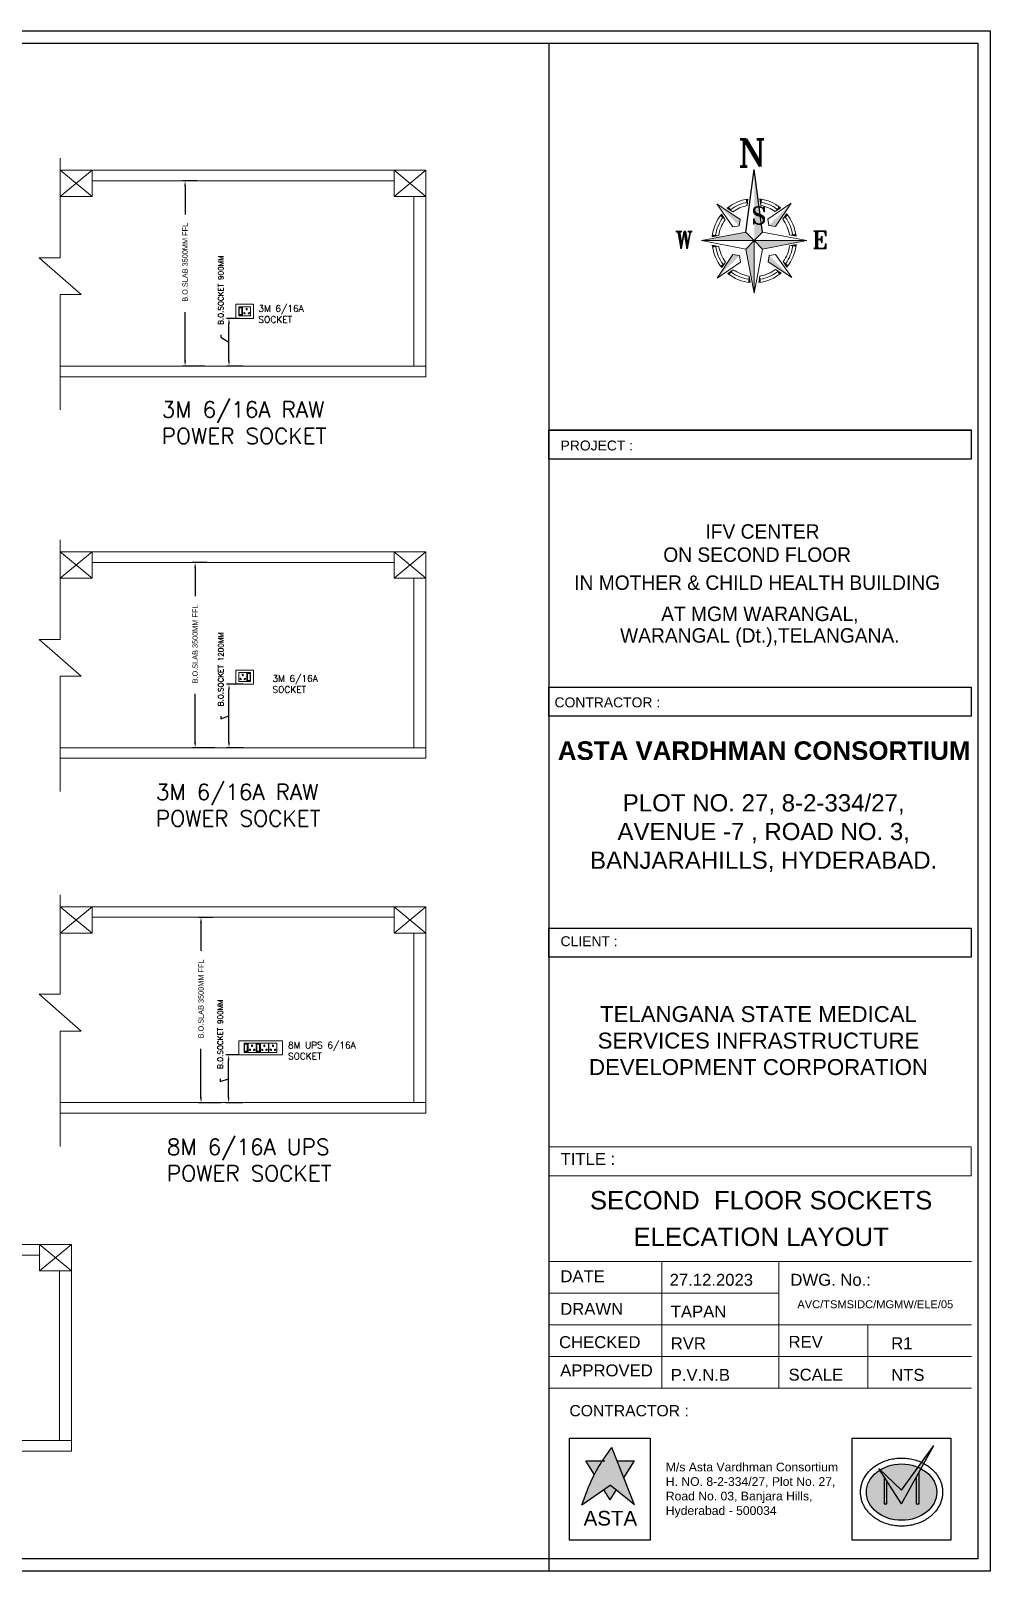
# Model space of a CAD drawing. Extents: x 2982526 to 3410143, y -1442121 to -1332990.
# Drawn here: x 3128863 to 3146987, y -1435153 to -1406065 of the extents above; entities that cross this region are included whole.
import ezdxf
from ezdxf.enums import TextEntityAlignment as Align

# ---------------------------------------------------------------- set-up
doc = ezdxf.new("R2010")
doc.units = 0
doc.header["$MEASUREMENT"] = 0
doc.linetypes.add('1', pattern=[0, 0, 0])
doc.layers.get('0').update_dxf_attribs({"color": 6, "linetype": '1'})
for name, color, linetype, lineweight in [('DIM', 7, 'Continuous', 0), ('ELE-1 NO 6-16A RAW POWER SOCKET', 1, 'Continuous', 0), ('ELE-8M 6-16A UPS SOCKET', 223, 'Continuous', 0), ('ELE. 2N0S OF 6-16 UPS SOCKETS', 191, 'Continuous', 0), ('MEP_HVAC_RA_DUCT', 1, 'Continuous', 0)]:
    doc.layers.add(name, color=color, linetype=linetype, lineweight=lineweight)
for name, color, linetype in [('LOGO', 250, '1'), ('TEXT', 5, '1'), ('TITLE', 7, 'Continuous'), ('walls', 1, 'Continuous')]:
    doc.layers.add(name, color=color, linetype=linetype)
doc.styles.add('ARIAL', font='arial.ttf')
doc.styles.add('Century', font='GOTHIC.TTF')
doc.styles.add('RT', font='romant.shx')
doc.dimstyles.new('AR-BRICK WORK', dxfattribs={"dimscale": 100, "dimtxt": 1, "dimasz": 1, "dimexe": 0.5, "dimexo": 0, "dimgap": 0.25, "dimtad": 0, "dimdec": 0, "dimzin": 1, "dimdsep": 46, "dimtxsty": 'Century', "dimblk": 'OBLIQUE', "dimcen": 0, "dimdle": 1, "dimclrd": 8, "dimclre": 8, "dimclrt": 4, "dimadec": 0, "dimazin": 0, "dimtfac": 1, "dimtdec": 0, "dimtofl": 0, "dimtmove": 1, "dimatfit": 3, "dimldrblk": 'ARCHTICK', "dimfxl": 1, "dimtolj": 1, "dimtzin": 1, "dimarcsym": 2})

# ---------------------------------------------------------------- blocks, each defined once
blk = doc.blocks.new('UPS 6-16A 3M UPS SOCKET')
at = {"layer": 'ELE-1 NO 6-16A RAW POWER SOCKET', "color": 30, "lineweight": 0}
for p, q in [((16, 38), (76, 38)), ((16, 38), (76, 38)), ((16, 17), (16, 38)), ((16, 38), (16, 17)), ((76, 17), (16, 17)), ((16, 13), (16, -39)), ((76, 13), (16, 13)), ((23, 36), (69, 36)), ((23, 19), (23, 36)), ((69, 19), (23, 19)), ((67, 36), (67, 19)), ((69, 36), (69, 19)), ((76, 38), (76, 17)), ((76, -39), (76, 13)), ((16, -39), (76, -39))]:
    blk.add_line(p, q, dxfattribs=at)
blk.add_lwpolyline([(92, 58), (92, -58), (0, -58), (0, 58)], close=True, dxfattribs=at)
for centre, radius, start, end in [((58, 2), 3.5, 357.49, 264.7311), ((60, -1), 2.82, 194.9049, 67.3162), ((31, -13), 4.06, 37.1584, 322.8416), ((35, -13), 2.59, 251.4031, 108.5969), ((58, -28), 3.5, 95.2689, 2.51), ((60, -25), 2.82, 292.6838, 165.0951)]:
    blk.add_arc(centre, radius, start, end, dxfattribs=at)
blk = doc.blocks.new('6-16A RAW POWER SOCKET 3M')
at = {"layer": 'ELE-1 NO 6-16A RAW POWER SOCKET', "lineweight": 0}
for p, q in [((0, 58), (72, 58)), ((0, 58), (72, 58)), ((0, 33), (0, 58)), ((0, 58), (0, 33)), ((72, 33), (0, 33)), ((0, 29), (0, -35)), ((72, 29), (0, 29)), ((8, 56), (64, 56)), ((8, 35), (8, 56)), ((64, 35), (8, 35)), ((62, 56), (62, 35)), ((64, 56), (64, 35)), ((72, 58), (72, 33)), ((72, -35), (72, 29)), ((0, -35), (72, -35))]:
    blk.add_line(p, q, dxfattribs=at)
blk.add_lwpolyline([(92, 82), (92, -58), (-20, -58), (-20, 82)], close=True, dxfattribs=at)
for centre, radius, start, end in [((18, -3), 4.93, 37.1584, 322.8416), ((23, -3), 3.14, 251.4031, 108.5969), ((50, 15), 4.24, 357.49, 264.7311), ((53, 12), 3.43, 194.9049, 67.3162), ((50, -21), 4.24, 95.2689, 2.51), ((53, -18), 3.43, 292.6838, 165.0951)]:
    blk.add_arc(centre, radius, start, end, dxfattribs=at)
blk = doc.blocks.new('*D249')
at = {"layer": 'Defpoints', "color": 0, "transparency": 16777216}
for p in [(3132607, -1418403), (3132874, -1418403), (3132873, -1419603)]:
    blk.add_point(p, dxfattribs=at)
at = {"layer": 'DIM', "color": 8, "lineweight": -2, "ltscale": 10, "transparency": 16777216}
for p, q in [((3132874, -1418403), (3132557, -1418403)), ((3132607, -1419503), (3132607, -1418503)), ((3132451, -1419060), (3132607, -1419003)), ((3132451, -1419010), (3132451, -1419060)), ((3132873, -1419603), (3132557, -1419603))]:
    blk.add_line(p, q, dxfattribs=at)
at = {"layer": 'DIM', "color": 8, "transparency": 16777216}
for points in [[(3132624, -1418503), (3132591, -1418503), (3132607, -1418403)], [(3132591, -1419503), (3132624, -1419503), (3132607, -1419603)]]:
    blk.add_solid(points, dxfattribs=at)
at = {"layer": 'DIM', "color": 7, "lineweight": 50, "transparency": 16777216, "insert": (3132451, -1418156), "char_height": 100, "attachment_point": 5, "rotation": 90}
blk.add_mtext('\\A1;\\A1;{\\Fromans.shx|c228; B.O.SOCKET 1200MM }', dxfattribs=at)
blk = doc.blocks.new('_ArchTick')
at = {"color": 0, "linetype": 'ByBlock', "const_width": 0.15}
blk.add_lwpolyline([(-0.5, -0.5), (0.5, 0.5)], dxfattribs=at)
blk = doc.blocks.new('*D266')
at = {"layer": 'Defpoints', "color": 0, "transparency": 16777216}
for p in [(3132607, -1411496), (3132802, -1411496), (3132873, -1412396)]:
    blk.add_point(p, dxfattribs=at)
at = {"layer": 'DIM', "color": 8, "lineweight": -2, "ltscale": 10, "transparency": 16777216}
for p, q in [((3132802, -1411496), (3132557, -1411496)), ((3132607, -1412296), (3132607, -1411596)), ((3132451, -1411803), (3132451, -1411853)), ((3132451, -1411853), (3132607, -1411946)), ((3132873, -1412396), (3132557, -1412396))]:
    blk.add_line(p, q, dxfattribs=at)
at = {"layer": 'DIM', "color": 8, "transparency": 16777216}
for points in [[(3132624, -1411596), (3132591, -1411596), (3132607, -1411496)], [(3132591, -1412296), (3132624, -1412296), (3132607, -1412396)]]:
    blk.add_solid(points, dxfattribs=at)
at = {"layer": 'DIM', "color": 7, "lineweight": 50, "transparency": 16777216, "insert": (3132451, -1410997), "char_height": 100, "attachment_point": 5, "rotation": 90}
blk.add_mtext('\\A1;\\A1;{\\Fromans.shx|c228; B.O.SOCKET 900MM }', dxfattribs=at)
blk = doc.blocks.new('*D271')
at = {"layer": 'Defpoints', "color": 0, "transparency": 16777216}
for p in [(3131968, -1416103), (3132188, -1416103), (3132341, -1419603)]:
    blk.add_point(p, dxfattribs=at)
at = {"layer": 'DIM', "color": 8, "lineweight": -2, "ltscale": 10, "transparency": 16777216}
for p, q in [((3132188, -1416103), (3131918, -1416103)), ((3131968, -1416203), (3131968, -1416738)), ((3131968, -1419503), (3131968, -1418588)), ((3132341, -1419603), (3131918, -1419603))]:
    blk.add_line(p, q, dxfattribs=at)
at = {"layer": 'DIM', "color": 8, "transparency": 16777216}
for points in [[(3131984, -1416203), (3131951, -1416203), (3131968, -1416103)], [(3131951, -1419503), (3131984, -1419503), (3131968, -1419603)]]:
    blk.add_solid(points, dxfattribs=at)
at = {"layer": 'DIM', "color": 7, "lineweight": 50, "transparency": 16777216, "insert": (3131968, -1417663), "char_height": 100, "attachment_point": 5, "rotation": 90}
blk.add_mtext('\\A1;\\A1; B.O.SLAB 3500MM FFL', dxfattribs=at)
blk = doc.blocks.new('*D272')
at = {"layer": 'Defpoints', "color": 0, "transparency": 16777216}
for p in [(3131778, -1408896), (3131998, -1408896), (3132151, -1412396)]:
    blk.add_point(p, dxfattribs=at)
at = {"layer": 'DIM', "color": 8, "lineweight": -2, "ltscale": 10, "transparency": 16777216}
for p, q in [((3131998, -1408896), (3131728, -1408896)), ((3131778, -1408996), (3131778, -1409531)), ((3131778, -1412296), (3131778, -1411381)), ((3132151, -1412396), (3131728, -1412396))]:
    blk.add_line(p, q, dxfattribs=at)
at = {"layer": 'DIM', "color": 8, "transparency": 16777216}
for points in [[(3131794, -1408996), (3131761, -1408996), (3131778, -1408896)], [(3131761, -1412296), (3131794, -1412296), (3131778, -1412396)]]:
    blk.add_solid(points, dxfattribs=at)
at = {"layer": 'DIM', "color": 7, "lineweight": 50, "transparency": 16777216, "insert": (3131778, -1410456), "char_height": 100, "attachment_point": 5, "rotation": 90}
blk.add_mtext('\\A1;\\A1; B.O.SLAB 3500MM FFL', dxfattribs=at)
blk = doc.blocks.new('543E')
at = {"layer": 'ELE. 2N0S OF 6-16 UPS SOCKETS', "color": 72, "linetype": 'ByBlock', "lineweight": 0}
for p, q in [((-124, -57), (-124, -91)), ((-26, -57), (-124, -57)), ((-26, -57), (-124, -57)), ((-124, -91), (-26, -91)), ((-124, -96), (-26, -96)), ((-124, -181), (-124, -96)), ((-113, -60), (-113, -88)), ((-37, -60), (-113, -60)), ((-113, -88), (-37, -88)), ((-110, -60), (-110, -88)), ((-37, -88), (-37, -60)), ((-26, -57), (-26, -91)), ((-26, -91), (-26, -57)), ((-26, -96), (-26, -181)), ((-26, -181), (-124, -181)), ((-124, -187), (-124, -221)), ((-26, -187), (-124, -187)), ((-26, -187), (-124, -187)), ((-124, -221), (-26, -221)), ((-124, -312), (-124, -227)), ((-124, -227), (-26, -227)), ((-26, -312), (-124, -312)), ((-124, -402), (-124, -317)), ((-124, -317), (-26, -317)), ((-113, -190), (-113, -218)), ((-37, -190), (-113, -190)), ((-113, -218), (-37, -218)), ((-110, -190), (-110, -218)), ((-37, -218), (-37, -190)), ((-26, -187), (-26, -221)), ((-26, -221), (-26, -187)), ((-26, -227), (-26, -312)), ((-26, -317), (-26, -402)), ((-26, -402), (-124, -402))]:
    blk.add_line(p, q, dxfattribs=at)
blk.add_lwpolyline([(-150, 0), (-150, -459), (0, -459), (0, 0)], close=True, dxfattribs=at)
for centre, radius, start, end in [((-98, -119), 4.6, 112.6838, 345.0951), ((-98, -159), 4.6, 14.9049, 247.3162), ((-94, -115), 5.7, 275.2689, 182.51), ((-94, -163), 5.7, 177.49, 84.7311), ((-58, -139), 4.22, 71.4031, 288.5969), ((-51, -139), 6.62, 217.1584, 142.8416), ((-98, -249), 4.6, 112.6838, 345.0951), ((-98, -289), 4.6, 14.9049, 247.3162), ((-94, -245), 5.7, 275.2689, 182.51), ((-94, -293), 5.7, 177.49, 84.7311), ((-58, -269), 4.22, 71.4031, 288.5969), ((-51, -269), 6.62, 217.1584, 142.8416), ((-98, -340), 4.6, 112.6838, 345.0951), ((-98, -379), 4.6, 14.9049, 247.3162), ((-94, -335), 5.7, 275.2689, 182.51), ((-94, -384), 5.7, 177.49, 84.7311), ((-58, -360), 4.22, 71.4031, 288.5969), ((-51, -360), 6.62, 217.1584, 142.8416)]:
    blk.add_arc(centre, radius, start, end, dxfattribs=at)
blk = doc.blocks.new('*D283')
at = {"layer": 'Defpoints', "color": 0, "transparency": 16777216}
for p in [(3132600, -1425405), (3132795, -1425405), (3132866, -1426306)]:
    blk.add_point(p, dxfattribs=at)
at = {"layer": 'DIM', "color": 8, "lineweight": -2, "ltscale": 10, "transparency": 16777216}
for p, q in [((3132795, -1425405), (3132550, -1425405)), ((3132600, -1426206), (3132600, -1425505)), ((3132443, -1425853), (3132443, -1425903)), ((3132443, -1425903), (3132600, -1425855)), ((3132866, -1426306), (3132550, -1426306))]:
    blk.add_line(p, q, dxfattribs=at)
at = {"layer": 'DIM', "color": 8, "transparency": 16777216}
for points in [[(3132616, -1425505), (3132583, -1425505), (3132600, -1425405)], [(3132583, -1426206), (3132616, -1426206), (3132600, -1426306)]]:
    blk.add_solid(points, dxfattribs=at)
at = {"layer": 'DIM', "color": 7, "lineweight": 50, "transparency": 16777216, "insert": (3132443, -1425047), "char_height": 100, "attachment_point": 5, "rotation": 90}
blk.add_mtext('\\A1;\\A1;{\\Fromans.shx|c228; B.O.SOCKET 900MM }', dxfattribs=at)
blk = doc.blocks.new('*D284')
at = {"layer": 'Defpoints', "color": 0, "transparency": 16777216}
for p in [(3132078, -1422806), (3132298, -1422806), (3132452, -1426306)]:
    blk.add_point(p, dxfattribs=at)
at = {"layer": 'DIM', "color": 8, "lineweight": -2, "ltscale": 10, "transparency": 16777216}
for p, q in [((3132298, -1422806), (3132028, -1422806)), ((3132078, -1422906), (3132078, -1423441)), ((3132078, -1426206), (3132078, -1425291)), ((3132452, -1426306), (3132028, -1426306))]:
    blk.add_line(p, q, dxfattribs=at)
at = {"layer": 'DIM', "color": 8, "transparency": 16777216}
for points in [[(3132095, -1422906), (3132061, -1422906), (3132078, -1422806)], [(3132061, -1426206), (3132095, -1426206), (3132078, -1426306)]]:
    blk.add_solid(points, dxfattribs=at)
at = {"layer": 'DIM', "color": 7, "lineweight": 50, "transparency": 16777216, "insert": (3132078, -1424366), "char_height": 100, "attachment_point": 5, "rotation": 90}
blk.add_mtext('\\A1;\\A1; B.O.SLAB 3500MM FFL', dxfattribs=at)
blk = doc.blocks.new('A$C772B36EA')
at = {"layer": 'TITLE', "color": 5}
for p in [(-343, 338), (338, 343)]:
    blk.add_line(p, (0, 2877), dxfattribs=at)
at = {"layer": 'TITLE', "color": 8, "lineweight": 5}
for p, q in [((-566, 858), (-1516, 1493)), ((-866, 553), (-1516, 1493)), ((-865, 1160), (-1088, 1309)), ((-287, 1418), (-252, 1683)), ((-287, 1418), (-252, 1683)), ((270, 1421), (233, 1686)), ((270, 1421), (233, 1686)), ((270, 1421), (233, 1686)), ((553, 866), (1493, 1516)), ((847, 1173), (1068, 1326)), ((858, 566), (1493, 1516)), ((-1173, 847), (-1326, 1068)), ((-606, 597), (-566, 858)), ((597, 606), (553, 866)), ((1160, 865), (1309, 1088)), ((-343, 338), (-2128, 0)), ((-2128, 0), (0, 0)), ((0, 0), (-2128, 0)), ((-338, -343), (-2128, 0)), ((-1432, 209), (-1695, 156)), ((-606, 597), (-866, 553)), ((0, 0), (-343, 338)), ((-343, 338), (0, 0)), ((-338, -343), (0, 0)), ((0, 0), (-338, -343)), ((0, 0), (338, 343)), ((338, 343), (0, 0)), ((0, 0), (343, -338)), ((343, -338), (0, 0)), ((0, 0), (0, -2128)), ((0, -2128), (0, 0)), ((0, 0), (2128, 0)), ((2128, 0), (0, 0)), ((338, 343), (2128, 0)), ((343, -338), (2128, 0)), ((597, 606), (858, 566)), ((1428, 230), (1692, 182)), ((-1428, -230), (-1692, -182)), ((-858, -566), (-1493, -1516)), ((-597, -606), (-858, -566)), ((-597, -606), (-553, -866)), ((-338, -343), (0, -2128)), ((343, -338), (0, -2128)), ((606, -597), (566, -858)), ((606, -597), (866, -553)), ((866, -553), (1516, -1493)), ((1432, -209), (1695, -156)), ((-553, -866), (-1493, -1516)), ((-1160, -865), (-1309, -1088)), ((-847, -1173), (-1068, -1326)), ((566, -858), (1516, -1493)), ((865, -1160), (1088, -1309)), ((1173, -847), (1326, -1068)), ((-209, -1432), (-156, -1695)), ((230, -1428), (182, -1692))]:
    blk.add_line(p, q, dxfattribs=at)
for radius, start, end in [(1702, 98.52692, 129.72625), (1575, 99.85136, 126.70773), (1447, 101.42181, 126.70773), (1702, 51.14269, 82.1348), (1575, 54.16121, 80.81434), (1447, 54.16121, 79.24868), (1702, 141.14269, 174.72625), (1575, 144.16121, 171.70773), (1447, 144.16121, 171.70773), (1447, 9.16121, 36.70773), (1575, 9.16121, 36.70773), (1702, 6.14269, 39.72625), (1702, 186.14269, 219.72625), (1575, 189.16121, 216.70773), (1447, 189.16121, 216.70773), (1447, 324.16121, 351.70773), (1575, 324.16121, 351.70773), (1702, 321.14269, 354.72625), (1447, 234.16121, 261.70773), (1447, 279.1612, 306.70773), (1702, 231.14269, 264.72625), (1575, 234.16121, 261.70773), (1702, 276.14269, 309.72625), (1575, 279.1612, 306.70773)]:
    blk.add_arc((0, 0), radius, start, end, dxfattribs=at)
at = {"layer": 'TITLE', "color": 5}
blk.add_solid([(0, 2877), (338, 343), (0, 0)], dxfattribs=at)
at = {"layer": 'TITLE', "color": 8, "lineweight": 5}
for points in [[(-1516, 1493), (-566, 858), (-606, 597)], [(-1088, 1309), (-1017, 1365), (-865, 1160)], [(-252, 1683), (-340, 1668), (-287, 1418)], [(233, 1686), (320, 1672), (270, 1421)], [(1493, 1516), (858, 566), (597, 606)], [(1068, 1326), (997, 1380), (847, 1173)], [(-1326, 1068), (-1380, 997), (-1173, 847)], [(1309, 1088), (1365, 1017), (1160, 865)], [(-2128, 0), (-343, 338), (0, 0)], [(-1684, 245), (-1695, 156), (-1432, 209)], [(0, -2128), (-338, -343), (0, 0)], [(2128, 0), (343, -338), (0, 0)], [(1680, 271), (1692, 182), (1428, 230)], [(-1680, -271), (-1692, -182), (-1428, -230)], [(-1493, -1516), (-858, -566), (-597, -606)], [(1516, -1493), (566, -858), (606, -597)], [(1684, -245), (1695, -156), (1432, -209)], [(-1309, -1088), (-1365, -1017), (-1160, -865)], [(-1068, -1326), (-997, -1380), (-847, -1173)], [(1088, -1309), (1017, -1365), (865, -1160)], [(1326, -1068), (1380, -997), (1173, -847)], [(-245, -1684), (-156, -1695), (-209, -1432)], [(271, -1680), (182, -1692), (230, -1428)]]:
    blk.add_solid(points, dxfattribs=at)
blk = doc.blocks.new('IVF-CONTRACTOR')
at = {"layer": 'LOGO', "lineweight": -3, "true_color": 0x293189}
h = blk.add_hatch(color=177, dxfattribs=at)
h.dxf.hatch_style = 1
edge = h.paths.add_edge_path()
edge.add_spline(control_points=[(3037286, -1386527), (3037185, -1386667), (3036944, -1387001), (3036801, -1387388), (3036719, -1387609)], knot_values=[0, 0, 0, 0, 519.520055, 1226.818077, 1226.818077, 1226.818077, 1226.818077], degree=3, periodic=0)
edge.add_line((3036719, -1387609), (3037255, -1387240))
edge.add_line((3037255, -1387240), (3037717, -1387609))
edge.add_line((3037717, -1387609), (3037286, -1386527))
at = {"layer": 'LOGO', "true_color": 0xed1f24}
h = blk.add_hatch(color=240, dxfattribs=at)
h.dxf.hatch_style = 1
edge = h.paths.add_edge_path()
edge.add_line((3042760, -1387590), (3043125, -1386925))
edge.add_ellipse((3042760, -1387369), major_axis=(-665, 0), ratio=0.800236, start_angle=-123.3804, end_angle=-117.8517)
edge.add_line((3043070, -1386899), (3042760, -1387331))
edge.add_line((3042760, -1387331), (3042356, -1386946))
edge.add_ellipse((3042760, -1387369), major_axis=(-665, 0), ratio=0.800236, start_angle=-52.6357, end_angle=-51.8324)
edge.add_line((3042349, -1386951), (3042760, -1387590))
edge = h.paths.add_edge_path()
edge.add_spline(control_points=[(3043179, -1386828), (3043165, -1386821), (3043150, -1386814), (3043136, -1386807)], knot_values=[-2.156071, -2.156071, -2.156071, -2.156071, -2.090953, -2.090953, -2.090953, -2.090953], degree=3, periodic=0)
edge.add_line((3043136, -1386807), (3043070, -1386899))
edge.add_ellipse((3042760, -1387369), major_axis=(-665, 0), ratio=0.800236, start_angle=-123.3804, end_angle=-117.8517, ccw=False)
edge.add_line((3043125, -1386925), (3043179, -1386828))
edge = h.paths.add_edge_path()
edge.add_line((3043367, -1386486), (3043136, -1386807))
edge.add_spline(control_points=[(3043136, -1386807), (3043150, -1386814), (3043165, -1386821), (3043179, -1386828)], knot_values=[-2.156071, -2.156071, -2.156071, -2.156071, -2.090953, -2.090953, -2.090953, -2.090953], degree=3, periodic=0)
edge.add_line((3043179, -1386828), (3043367, -1386486))
at = {"layer": 'LOGO', "lineweight": -3, "true_color": 0xc7c8ca}
h = blk.add_hatch(color=9, dxfattribs=at)
h.dxf.hatch_style = 1
edge = h.paths.add_edge_path()
edge.add_spline(control_points=[(3036953, -1387033), (3036967, -1387008), (3037022, -1386919), (3037088, -1386836), (3037139, -1386779)], knot_values=[3356.588859, 3356.588859, 3356.588859, 3356.588859, 3831.174934, 5081.098827, 5081.098827, 5081.098827, 5081.098827], degree=3, periodic=0)
edge.add_line((3037139, -1386779), (3036793, -1386779))
edge.add_line((3036793, -1386779), (3036953, -1387033))
h.paths.add_polyline_path([(3037717, -1386779), (3037386, -1386779), (3037515, -1387102)])
h.paths.add_polyline_path([(3037370, -1387332), (3037255, -1387240), (3037134, -1387323), (3037255, -1387517)])
at = {"layer": 'LOGO', "true_color": 0x139b48}
h = blk.add_hatch(color=114, dxfattribs=at)
h.dxf.hatch_style = 1
edge = h.paths.add_edge_path()
edge.add_ellipse((3042760, -1387369), major_axis=(-665, 0), ratio=0.800236, start_angle=-51.8324, end_angle=236.6196)
edge.add_line((3043125, -1386925), (3043091, -1386988))
edge.add_line((3043091, -1386988), (3043091, -1387590))
edge.add_line((3043091, -1387590), (3043036, -1387590))
edge.add_line((3043036, -1387590), (3043036, -1387088))
edge.add_line((3043036, -1387088), (3042760, -1387590))
edge.add_line((3042760, -1387590), (3042484, -1387160))
edge.add_line((3042484, -1387160), (3042484, -1387590))
edge.add_line((3042484, -1387590), (3042428, -1387590))
edge.add_line((3042428, -1387590), (3042428, -1387075))
edge.add_line((3042428, -1387075), (3042349, -1386951))
edge = h.paths.add_edge_path()
edge.add_ellipse((3042760, -1387369), major_axis=(-665, 0), ratio=0.800236, start_angle=-117.8517, end_angle=-52.6357)
edge.add_line((3042356, -1386946), (3042760, -1387331))
edge.add_line((3042760, -1387331), (3043070, -1386899))
at = {"layer": 'LOGO', "true_color": 0xed1f24}
h = blk.add_hatch(color=240, dxfattribs=at)
h.dxf.hatch_style = 1
edge = h.paths.add_edge_path()
edge.add_line((3042329, -1386921), (3042349, -1386951))
edge.add_ellipse((3042760, -1387369), major_axis=(-665, 0), ratio=0.800236, start_angle=-52.6357, end_angle=-51.8324, ccw=False)
edge.add_line((3042356, -1386946), (3042329, -1386921))
at = {"layer": 'LOGO', "true_color": 0x000000}
h = blk.add_hatch(color=18, dxfattribs=at)
h.dxf.hatch_style = 1
h.paths.add_polyline_path([(3042484, -1387160), (3042428, -1387075), (3042428, -1387590), (3042484, -1387590)])
h.paths.add_polyline_path([(3043036, -1387590), (3043091, -1387590), (3043091, -1386988), (3043036, -1387088)])
at = {"layer": 'LOGO', "color": 18, "lineweight": -3, "true_color": 0x000000}
for p, q in [((3036484, -1386350), (3038013, -1386350)), ((3036484, -1388267), (3036484, -1386350)), ((3036485, -1386350), (3038009, -1386350)), ((3036485, -1388278), (3036485, -1386350)), ((3038013, -1386350), (3038013, -1388267)), ((3041829, -1386350), (3043688, -1386350)), ((3043688, -1386350), (3043688, -1388278)), ((3038011, -1388278), (3036483, -1388278))]:
    blk.add_line(p, q, dxfattribs=at)
at = {"layer": 'LOGO', "color": 18, "true_color": 0x000000}
for p, q in [((3036485, -1386350), (3038009, -1386350)), ((3036485, -1388278), (3036485, -1386350)), ((3036485, -1388278), (3036485, -1386350)), ((3036485, -1386350), (3038009, -1386350)), ((3038013, -1386350), (3038013, -1388278)), ((3041829, -1386350), (3043688, -1386350)), ((3041829, -1388278), (3041829, -1386350)), ((3043688, -1386350), (3043688, -1388278)), ((3042760, -1387590), (3043367, -1386486)), ((3042760, -1387331), (3043367, -1386486)), ((3042760, -1387590), (3042329, -1386921)), ((3042329, -1386921), (3042760, -1387331)), ((3042428, -1387075), (3042428, -1387590)), ((3042484, -1387590), (3042484, -1387160)), ((3043036, -1387088), (3043036, -1387590)), ((3043091, -1387590), (3043091, -1386988)), ((3042428, -1387590), (3042484, -1387590)), ((3043036, -1387590), (3043091, -1387590)), ((3038009, -1388278), (3036485, -1388278)), ((3043688, -1388278), (3041829, -1388278))]:
    blk.add_line(p, q, dxfattribs=at)
at = {"layer": 'LOGO', "color": 251, "lineweight": -3, "true_color": 0x636466}
for p, q in [((3037717, -1387609), (3037286, -1386527)), ((3036793, -1386779), (3037155, -1386779)), ((3036953, -1387033), (3036793, -1386779)), ((3037386, -1386779), (3037717, -1386779)), ((3037515, -1387102), (3037717, -1386779)), ((3036719, -1387609), (3037255, -1387240)), ((3037255, -1387517), (3037134, -1387323)), ((3037717, -1387609), (3037255, -1387240)), ((3037255, -1387517), (3037370, -1387332))]:
    blk.add_line(p, q, dxfattribs=at)
at = {"layer": 'LOGO', "color": 18, "true_color": 0x000000}
blk.add_ellipse((3042760, -1387369), major_axis=(-665, 0), ratio=0.800236, start_param=-3.141592653589793, end_param=3.141592653589793, dxfattribs=at)
at = {"layer": 'LOGO', "color": 251, "lineweight": -3, "true_color": 0x636466}
blk.add_spline([(3036719, -1387609), (3036998, -1386959), (3037286, -1386527)], degree=3, dxfattribs=at)
at = {"layer": 'LOGO', "color": 18, "true_color": 0x000000}
blk.add_open_spline([(3043535, -1387369), (3043535, -1387353), (3043534, -1387336), (3043530, -1387296), (3043527, -1387272), (3043516, -1387226), (3043509, -1387202), (3043492, -1387157), (3043483, -1387135), (3043460, -1387092), (3043448, -1387071), (3043420, -1387031), (3043405, -1387011), (3043372, -1386974), (3043355, -1386956), (3043318, -1386922), (3043298, -1386906), (3043258, -1386875), (3043236, -1386861), (3043183, -1386829), (3043150, -1386812), (3043081, -1386783), (3043045, -1386771), (3042972, -1386750), (3042935, -1386742), (3042860, -1386731), (3042821, -1386728), (3042745, -1386726), (3042706, -1386727), (3042630, -1386735), (3042593, -1386741), (3042518, -1386757), (3042482, -1386768), (3042412, -1386794), (3042377, -1386809), (3042312, -1386843), (3042280, -1386862), (3042221, -1386905), (3042194, -1386928), (3042147, -1386974), (3042127, -1386996), (3042091, -1387042), (3042074, -1387067), (3042045, -1387117), (3042033, -1387143), (3042012, -1387197), (3042003, -1387225), (3041992, -1387276), (3041988, -1387299), (3041984, -1387347), (3041984, -1387371), (3041986, -1387418), (3041989, -1387442), (3041997, -1387489), (3042003, -1387512), (3042018, -1387557), (3042026, -1387580), (3042047, -1387623), (3042058, -1387645), (3042084, -1387686), (3042098, -1387706), (3042129, -1387744), (3042145, -1387762), (3042180, -1387798), (3042199, -1387814), (3042238, -1387846), (3042259, -1387861), (3042311, -1387894), (3042343, -1387912), (3042409, -1387944), (3042444, -1387957), (3042515, -1387980), (3042552, -1387989), (3042626, -1388003), (3042664, -1388007), (3042740, -1388012), (3042778, -1388012), (3042854, -1388008), (3042892, -1388003), (3042966, -1387989), (3043003, -1387980), (3043074, -1387958), (3043109, -1387944), (3043175, -1387913), (3043208, -1387895), (3043268, -1387856), (3043297, -1387834), (3043351, -1387787), (3043376, -1387761), (3043416, -1387713), (3043432, -1387690), (3043462, -1387643), (3043475, -1387619), (3043497, -1387569), (3043507, -1387543), (3043522, -1387491), (3043527, -1387464), (3043533, -1387415), (3043535, -1387392), (3043535, -1387369)], degree=3, knots=[-3.141593, -3.141593, -3.141593, -3.141593, -3.06788, -3.06788, -2.960953, -2.960953, -2.854026, -2.854026, -2.747099, -2.747099, -2.640172, -2.640172, -2.533245, -2.533245, -2.426319, -2.426319, -2.319392, -2.319392, -2.212465, -2.212465, -2.059875, -2.059875, -1.907286, -1.907286, -1.754697, -1.754697, -1.602107, -1.602107, -1.449518, -1.449518, -1.296928, -1.296928, -1.144339, -1.144339, -0.99175, -0.99175, -0.83916, -0.83916, -0.686571, -0.686571, -0.558641, -0.558641, -0.43071, -0.43071, -0.30278, -0.30278, -0.17485, -0.17485, -0.068516, -0.068516, 0.037819, 0.037819, 0.144154, 0.144154, 0.250488, 0.250488, 0.356823, 0.356823, 0.463157, 0.463157, 0.569492, 0.569492, 0.675826, 0.675826, 0.782161, 0.782161, 0.888495, 0.888495, 1.039928, 1.039928, 1.191361, 1.191361, 1.342794, 1.342794, 1.494227, 1.494227, 1.64566, 1.64566, 1.797093, 1.797093, 1.948526, 1.948526, 2.099959, 2.099959, 2.251392, 2.251392, 2.402825, 2.402825, 2.554258, 2.554258, 2.675591, 2.675591, 2.796924, 2.796924, 2.918258, 2.918258, 3.039591, 3.039591, 3.141593, 3.141593, 3.141593, 3.141593], dxfattribs=at)
at = {"layer": 'LOGO', "lineweight": -3, "attachment_point": 1, "style": 'ARIAL'}
for s, width, gutter_width, insert, char_height in [('{\\C256;CONTRACTOR :}', 3919.85, 1060, (3036485, -1385725), 212.06), ('{\\C256;M/s Asta Vardhman Consortium\\PH. NO. 8-2-334/27, Plot No. 27, Road No. 03, Banjara Hills, Hyderabad - 500034}', 3696.75, 822, (3038306, -1386813), 164.38)]:
    blk.add_mtext_dynamic_manual_height_columns(s, width=width, gutter_width=gutter_width, heights=[0], dxfattribs=dict(at, insert=insert, char_height=char_height))
at = {"layer": 'LOGO', "color": 18, "lineweight": 100, "true_color": 0x000000, "insert": (3036754, -1387723), "char_height": 276.9, "attachment_point": 1, "style": 'ARIAL'}
blk.add_mtext_dynamic_manual_height_columns('ASTA', width=997.56, gutter_width=254, heights=[0], dxfattribs=at)

msp = doc.modelspace()

# ---------------------------------------------------------------- linework, layer by layer
at = {"color": 18, "lineweight": 0, "ltscale": 2, "true_color": 0x000000}
for p, q in [((3138651.7, -1429306.1), (3146632.8, -1429306.1)), ((3138651.7, -1431694), (3146632.8, -1431694))]:
    msp.add_line(p, q, dxfattribs=at)
at = {"color": 18, "lineweight": 0, "true_color": 0x000000}
for p, q in [((3140784.4, -1431694), (3140784.4, -1429302.1)), ((3142994.7, -1429302.1), (3142994.7, -1431694)), ((3142994.7, -1429900.2), (3138651.7, -1429900.2)), ((3138651.7, -1430498.3), (3146632.8, -1430498.3)), ((3144675.7, -1431694), (3144675.7, -1430498.3)), ((3146632.8, -1431096.2), (3138651.7, -1431096.2))]:
    msp.add_line(p, q, dxfattribs=at)
for points in [[(3146986.5, -1406064.9), (3146986.5, -1435153.2), (3111120.6, -1435153.2), (3111120.6, -1406064.9)], [(3146754.7, -1406296.7), (3146754.7, -1434921.4), (3111352.5, -1434921.4), (3111352.5, -1406296.7)]]:
    msp.add_lwpolyline(points, close=True)
at = {"layer": 'MEP_HVAC_RA_DUCT', "color": 8, "linetype": 'ByBlock'}
for p, q in [((3129420.7, -1408471.7), (3129420.7, -1410349.7)), ((3129420.7, -1408696.2), (3130020.7, -1409196.2)), ((3129420.7, -1409196.2), (3130020.7, -1408696.2)), ((3135725.7, -1408696.2), (3136325.7, -1409196.2)), ((3135725.7, -1409196.2), (3136325.7, -1408696.2)), ((3136100.7, -1409196.2), (3136100.7, -1412396.2)), ((3136325.7, -1409196.2), (3136325.7, -1412596.2)), ((3129420.7, -1410349.7), (3129018.6, -1410349.7)), ((3129018.6, -1410349.7), (3129814.2, -1411044.6)), ((3129814.2, -1411044.6), (3129420.7, -1411044.6)), ((3129420.7, -1411044.6), (3129420.7, -1413224.8)), ((3129420.7, -1415678.7), (3129420.7, -1417556.7)), ((3129420.7, -1415903.2), (3130020.7, -1416403.2)), ((3129420.7, -1416403.2), (3130020.7, -1415903.2)), ((3135725.7, -1415903.2), (3136325.7, -1416403.2)), ((3135725.7, -1416403.2), (3136325.7, -1415903.2)), ((3136100.7, -1416403.2), (3136100.7, -1419603.2)), ((3136325.7, -1416403.2), (3136325.7, -1419803.2)), ((3129420.7, -1417556.7), (3129018.6, -1417556.7)), ((3129018.6, -1417556.7), (3129814.2, -1418251.6)), ((3129814.2, -1418251.6), (3129420.7, -1418251.6)), ((3129420.7, -1418251.6), (3129420.7, -1420431.8)), ((3129420.7, -1422380.7), (3129420.7, -1424258.7)), ((3129420.7, -1422605.1), (3130020.7, -1423105.1)), ((3129420.7, -1423105.1), (3130020.7, -1422605.1)), ((3135725.7, -1422605.1), (3136325.7, -1423105.1)), ((3135725.7, -1423105.1), (3136325.7, -1422605.1)), ((3136100.7, -1423105.1), (3136100.7, -1426305.1)), ((3136325.7, -1423105.1), (3136325.7, -1426505.1)), ((3129420.7, -1424258.7), (3129018.6, -1424258.7)), ((3129018.6, -1424258.7), (3129814.2, -1424953.5)), ((3129814.2, -1424953.5), (3129420.7, -1424953.5)), ((3129420.7, -1424953.5), (3129420.7, -1427133.7)), ((3129030.6, -1428983.6), (3129630.6, -1429483.6)), ((3129030.6, -1429483.6), (3129630.6, -1428983.6)), ((3129405.6, -1429483.6), (3129405.6, -1432683.6)), ((3129630.6, -1429483.6), (3129630.6, -1432883.6))]:
    msp.add_line(p, q, dxfattribs=at)
for points in [[(3129420.7, -1408696.2), (3129420.7, -1409196.2), (3130020.7, -1409196.2), (3130020.7, -1408696.2), (3129420.7, -1408696.2)], [(3135955.7, -1408696.2), (3130020.7, -1408696.2)], [(3135725.7, -1408696.2), (3135725.7, -1409196.2), (3136325.7, -1409196.2), (3136325.7, -1408696.2), (3135725.7, -1408696.2)], [(3135725.7, -1408896.2), (3130020.7, -1408896.2)], [(3136325.7, -1412396.2), (3129420.7, -1412396.2)], [(3136325.7, -1412596.2), (3129420.7, -1412596.2)], [(3129420.7, -1415903.2), (3129420.7, -1416403.2), (3130020.7, -1416403.2), (3130020.7, -1415903.2), (3129420.7, -1415903.2)], [(3135955.7, -1415903.2), (3130020.7, -1415903.2)], [(3135725.7, -1415903.2), (3135725.7, -1416403.2), (3136325.7, -1416403.2), (3136325.7, -1415903.2), (3135725.7, -1415903.2)], [(3135725.7, -1416103.2), (3130020.7, -1416103.2)], [(3136325.7, -1419603.2), (3129420.7, -1419603.2)], [(3136325.7, -1419803.2), (3129420.7, -1419803.2)], [(3129420.7, -1422605.1), (3129420.7, -1423105.1), (3130020.7, -1423105.1), (3130020.7, -1422605.1), (3129420.7, -1422605.1)], [(3135955.7, -1422605.1), (3130020.7, -1422605.1)], [(3135725.7, -1422605.1), (3135725.7, -1423105.1), (3136325.7, -1423105.1), (3136325.7, -1422605.1), (3135725.7, -1422605.1)], [(3135725.7, -1422805.1), (3130020.7, -1422805.1)], [(3136325.7, -1426305.1), (3129420.7, -1426305.1)], [(3136325.7, -1426505.1), (3129420.7, -1426505.1)], [(3129260.6, -1428983.6), (3123325.6, -1428983.6)], [(3129030.6, -1428983.6), (3129030.6, -1429483.6), (3129630.6, -1429483.6), (3129630.6, -1428983.6), (3129030.6, -1428983.6)], [(3129030.6, -1429183.6), (3123325.6, -1429183.6)], [(3129630.6, -1432683.6), (3122725.6, -1432683.6)], [(3129630.6, -1432883.6), (3122725.6, -1432883.6)]]:
    msp.add_lwpolyline(points, dxfattribs=at)
at = {"layer": 'TITLE', "color": 18, "true_color": 0x000000}
for p, q in [((3138651.7, -1406296.7), (3138651.7, -1435153.2)), ((3146632.8, -1413607.7), (3138651.7, -1413607.7))]:
    msp.add_line(p, q, dxfattribs=at)
for points in [[(3138651.7, -1413607.7), (3146630, -1413607.7), (3146630, -1414155.2), (3138651.7, -1414155.2)], [(3138651.7, -1418461.1), (3146630, -1418461.1), (3146630, -1419008.6), (3138651.7, -1419008.6)], [(3138651.7, -1423012), (3146629.9, -1423012), (3146629.9, -1423559.5), (3138651.7, -1423559.5)]]:
    msp.add_lwpolyline(points, close=True, dxfattribs=at)
at = {"layer": 'TITLE', "color": 18, "lineweight": 0, "true_color": 0x000000}
msp.add_lwpolyline([(3138651.7, -1427141.6), (3146629.9, -1427141.6), (3146629.9, -1427689.1), (3138651.7, -1427689.1)], close=True, dxfattribs=at)

# ---------------------------------------------------------------- block references
at = {"color": 0}
msp.add_blockref('IVF-CONTRACTOR', (102552.9, -46291), dxfattribs=at)
at = {"layer": 'ELE-1 NO 6-16A RAW POWER SOCKET', "linetype": 'ByBlock', "lineweight": -2, "xscale": -2.902569920571825, "yscale": 2.902569920571825, "zscale": 2.902569920571825, "rotation": 89.99999999999947}
msp.add_blockref('UPS 6-16A 3M UPS SOCKET', (3132903.1, -1411229), dxfattribs=at)
at = {"layer": 'ELE-1 NO 6-16A RAW POWER SOCKET', "linetype": 'ByBlock', "xscale": 2.391304347823389, "yscale": 2.391304347823389, "zscale": 2.391304347823389, "rotation": 269.9999999999997}
msp.add_blockref('6-16A RAW POWER SOCKET 3M', (3132873.7, -1418183.1), dxfattribs=at)
at = {"layer": 'ELE-8M 6-16A UPS SOCKET', "color": 254, "linetype": 'ByBlock', "true_color": 0xdebad0, "xscale": 1.786666216598437, "yscale": 1.786666216598437, "zscale": 1.786666216598437, "rotation": 90}
msp.add_blockref('543E', (3132794.7, -1425137.4), dxfattribs=at)
at = {"layer": 'walls', "xscale": 0.4672758229201079, "yscale": 0.4672759995928573, "zscale": 0.4672758834301755}
msp.add_blockref('A$C772B36EA', (3142528, -1410027.7), dxfattribs=at)

# ---------------------------------------------------------------- texts
at = {"layer": 'DIM', "lineweight": 50, "ltscale": 10, "char_height": 125, "attachment_point": 1}
for s, insert, width in [('{\\Fromans.shx|c228;\\C0;3M 6/16A SOCKET}', (3133162.7, -1411246.2), 1022.634), ('{\\Fromans.shx|c228;\\C0;3M 6/16A SOCKET}', (3133428.7, -1418233.2), 1022.634), ('{\\Fromans.shx|c228;\\C0;8M UPS 6/16A SOCKET}', (3133720.4, -1425157.3), 1426.108)]:
    msp.add_mtext(s, dxfattribs=dict(at, insert=insert, width=width))
at = {"layer": 'TEXT', "color": 8, "style": 'RT'}
for s, p in [('S', (3142476.6, -1409715.7)), ('W', (3141034.7, -1410184.9)), ('E', (3143625.2, -1410177))]:
    msp.add_text(s, height=329.3, dxfattribs=at).set_placement(p)
at = {"layer": 'TEXT', "lineweight": 50, "ltscale": 10, "char_height": 300, "width": 4707.325, "attachment_point": 1}
for s, insert in [('{\\Fromans.shx|c228;\\C0;3M 6/16A RAW POWER SOCKET}', (3131336.8, -1413066.4)), ('{\\Fromans.shx|c228;\\C0;3M 6/16A RAW POWER SOCKET}', (3131225.6, -1420288.7)), ('{\\Fromans.shx|c228;\\C0;8M 6/16A UPS POWER SOCKET}', (3131434.6, -1426990.6))]:
    msp.add_mtext(s, dxfattribs=dict(at, insert=insert))
at = {"layer": 'TITLE', "color": 18, "true_color": 0x000000}
for s, height, style, p in [('N', 519.3, 'RT', (3142220, -1408629.5)), ('PROJECT :', 187.72, 'ARIAL', (3138871, -1413989.7)), ('CONTRACTOR :', 187.723, 'ARIAL', (3138756.4, -1418840.7)), ('CLIENT :', 187.72, 'ARIAL', (3138870.9, -1423350.9))]:
    msp.add_text(s, height=height, dxfattribs=dict(at, style=style)).set_placement(p)
at = {"layer": 'TITLE', "color": 18, "true_color": 0x000000, "style": 'ARIAL', "width": 0.95}
for s, p in [(' IFV CENTER', (3142634.4, -1415656.2, 36.7)), ('ON SECOND FLOOR ', (3142634.4, -1416094, 36.7)), ('IN MOTHER & CHILD HEALTH BUILDING ', (3142634.4, -1416622.5, 36.7)), ('AT MGM WARANGAL,', (3142634.4, -1417211.4, 36.7)), ('WARANGAL (Dt.),TELANGANA.', (3142634.4, -1417618.7, 36.7))]:
    msp.add_text(s, height=273.316, rotation=0.00005, dxfattribs=at).set_placement(p, align=Align.CENTER)
at = {"layer": 'TITLE', "color": 18, "lineweight": 0, "true_color": 0x000000, "style": 'ARIAL'}
for s, p in [('TITLE :', (3138871, -1427480.4)), ('27.12.2023', (3140931.3, -1429762.8)), ('DWG. No.:', (3143212, -1429762.9)), ('TAPAN', (3140952.2, -1430362.5)), ('RVR', (3140952.2, -1430960.6)), ('REV', (3143177.2, -1430934.3)), ('R1', (3145116.3, -1430960.6)), ('P.V.N.B', (3140952.2, -1431558.4)), ('SCALE', (3143177.2, -1431554.8)), ('NTS', (3145116.3, -1431558.4))]:
    msp.add_text(s, height=225.27, dxfattribs=at).set_placement(p)
for s, height, p in [('SECOND  FLOOR SOCKETS', 347.273, (3142659.1, -1428321.7, -897.6)), ('ELECATION LAYOUT', 347.273, (3142659.1, -1429011.4, -897.6)), ('AVC/TSMSIDC/MGMW/ELE/05', 150, (3144816, -1430187.6))]:
    msp.add_text(s, height=height, dxfattribs=at).set_placement(p, align=Align.CENTER)
for s, p in [('DATE', (3139287.1, -1429584.1)), ('DRAWN ', (3139502.6, -1430199.2)), ('CHECKED', (3139611.7, -1430828)), ('APPROVED', (3139737.6, -1431361.1))]:
    msp.add_text(s, height=225.27, dxfattribs=at).set_placement(p, align=Align.MIDDLE_CENTER)
at = {"layer": 'TITLE', "color": 18, "true_color": 0x000000, "attachment_point": 2, "rotation": 0.00005, "style": 'ARIAL'}
for s, insert, char_height, width in [('{\\fArial|b1|i0|c0|p34;ASTA VARDHMAN CONSORTIUM}', (3142716.3, -1419482.6, -1105.4), 350, 8171.752), ('PLOT NO. 27, 8-2-334/27, AVENUE -7 , ROAD NO. 3, BANJARAHILLS, HYDERABAD. ', (3142707.7, -1420480.7, -1105.4), 325, 6552.967), ('TELANGANA STATE MEDICAL \\PSERVICES INFRASTRUCTURE DEVELOPMENT CORPORATION', (3142609.4, -1424483), 300, 7552.182)]:
    msp.add_mtext(s, dxfattribs=dict(at, insert=insert, char_height=char_height, width=width))

# ---------------------------------------------------------------- dimensions: what is measured, and where the dimension line sits
at = {"layer": 'DIM', "lineweight": 50, "ltscale": 10}
for base, p1, p2, text, picture, middle in [((3131777.8, -1408896.2), (3132151.2, -1412396.2), (3131997.7, -1408896.2), '\\A1; B.O.SLAB <>MM FFL', '*D272', (3131777.8, -1410456.4)), ((3132607.2, -1411496.1), (3132873.2, -1412396.2), (3132802.2, -1411496.1), '\\A1;{\\Fromans.shx|c228; B.O.SOCKET <>MM }', '*D266', (3132450.7, -1411777.5)), ((3131967.7, -1416103.2), (3132341.1, -1419603.2), (3132187.6, -1416103.2), '\\A1; B.O.SLAB <>MM FFL', '*D271', (3131967.7, -1417663.4)), ((3132607.2, -1418403.1), (3132873.2, -1419603.2), (3132873.7, -1418403.1), '\\A1;{\\Fromans.shx|c228; B.O.SOCKET <>MM }', '*D249', (3132450.7, -1418984.5)), ((3132078.1, -1422805.6), (3132451.6, -1426305.6), (3132298, -1422805.6), '\\A1; B.O.SLAB <>MM FFL', '*D284', (3132078.1, -1424365.7)), ((3132599.7, -1425405.4), (3132865.7, -1426305.6), (3132794.7, -1425405.4), '\\A1;{\\Fromans.shx|c228; B.O.SOCKET <>MM }', '*D283', (3132443.2, -1425828.2))]:
    dim = msp.add_linear_dim(base=base, p1=p1, p2=p2, angle=90, text=text, dimstyle='AR-BRICK WORK', override={"dimtxsty": 'Standard', "dimclrt": 7, "dimldrblk": 'ArchTick'}, dxfattribs=at)
    dim.commit()
    dim.dimension.update_dxf_attribs({"geometry": picture, "text_midpoint": middle, "dimtype": 160})

doc.saveas('drawing.dxf')
